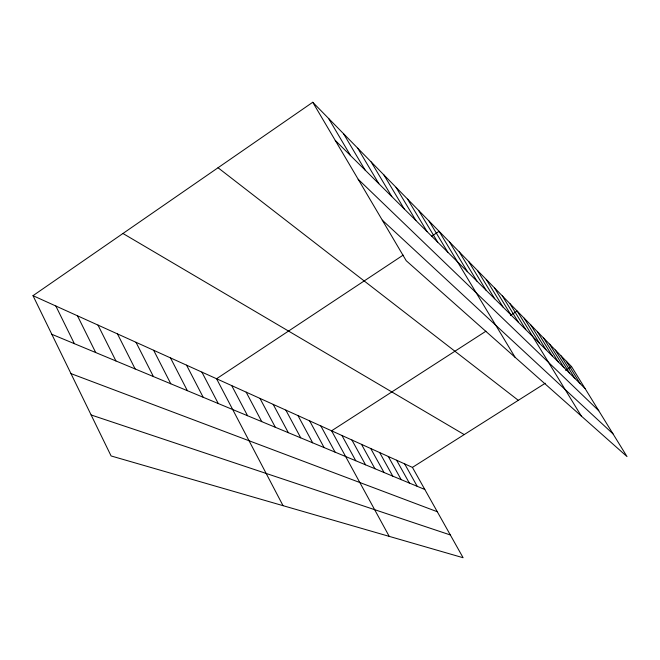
<?xml version="1.0" encoding="UTF-8"?>
<svg xmlns="http://www.w3.org/2000/svg" width="660" height="660" viewBox="0 0 660 660"><rect width="100%" height="100%" fill="white"/><g stroke="black" fill="none" stroke-linecap="round" stroke-linejoin="round"><path stroke-width="0.99" d="M33 295.672L412.426 467.395L463.106 557.733L111.094 455.953L33 295.672L312.749 102.267L571.552 366.589L627 456.563L406.213 260.708L312.749 102.267M403.136 255.131L216.571 378.749L283.041 505.667M431.549 236.305L439.098 231.305L515.089 357.291M485.933 331.213L331.592 430.807L389.21 536.365M510.493 315.356L517.176 311.05L581.328 416.048M412.426 467.395L545.267 383.237M565.612 370.351L571.552 366.589M91.121 414.967L450.326 534.955M70.975 373.609L437.308 511.739M51.818 334.29L424.809 489.472M122.95 233.483L464.203 434.593M218.031 167.747L518.298 400.323M382.28 220.143L613.016 433.867M358.157 179.248L598.768 410.743M335.239 140.39L585.098 388.567M566.338 361.259L580.09 383.592M560.942 355.748L574.901 378.436M555.357 350.048L569.53 373.106M549.574 344.132L563.97 367.579M543.568 338.002L558.195 361.845M537.339 331.642L552.206 355.897M530.879 325.042L545.985 349.717M524.155 318.178L539.517 343.299M509.908 303.625L525.797 329.67M502.334 295.894L518.512 322.426M494.447 287.842L510.906 314.878M486.222 279.436L502.978 306.999M477.626 270.658L494.695 298.774M468.649 261.484L486.032 290.169M459.253 251.889L476.974 281.168M449.41 241.84L467.478 271.738M429.074 221.067L447.835 252.236M418.58 210.35L437.704 242.162M407.575 199.122L427.069 231.602M396.033 187.333L415.907 220.523M383.914 174.95L404.184 208.874M371.151 161.923L391.834 196.606M357.72 148.195L378.832 183.686M343.546 133.724L365.104 170.057M328.581 118.437L350.592 155.644M404.654 463.873L417.202 486.305M396.611 460.234L409.332 483.029M388.295 456.472L401.181 479.638M379.673 452.57L392.749 476.132M370.755 448.536L384.004 472.494M361.498 444.345L374.946 468.724M351.904 440.005L365.541 464.813M341.946 435.493L355.773 460.746M320.834 425.939L335.082 452.141M309.647 420.874L324.101 447.571M297.99 415.602L312.667 442.81M285.846 410.108L300.754 437.852M273.182 404.374L288.321 432.68M259.966 398.392L275.335 427.284M246.147 392.139L261.764 421.633M231.701 385.597L247.566 415.726M201.894 372.108L218.262 403.54M186.549 365.161L203.173 397.254M170.486 357.893L187.366 390.679M153.656 350.278L170.8 383.79M136.01 342.292L153.409 376.555M117.472 333.902L135.151 368.957M97.985 325.083L115.937 360.962M77.468 315.793L95.7 352.547M55.836 306.001L74.357 343.662"/></g></svg>
